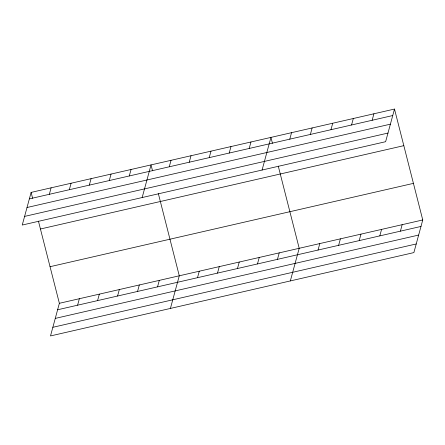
<?xml version="1.0" encoding="UTF-8"?>
<svg xmlns="http://www.w3.org/2000/svg" width="445" height="445" viewBox="0 0 445 445"><rect width="100%" height="100%" fill="white"/><g stroke="black" fill="none" stroke-linecap="round" stroke-linejoin="round"><path stroke-width="0.67" d="M31.117 192.407L22.25 225.042L385.631 141.699L394.498 109.064L31.117 192.407L32.613 198.292M49.345 194.298L51.103 187.823M69.331 189.715L71.089 183.24M89.317 185.131L91.075 178.656M38.442 221.159L59.369 303.301L50.502 335.936L413.883 252.593L422.75 219.958L394.498 109.064M109.303 180.548L111.061 174.073M77.597 305.192L79.355 298.717M129.289 175.964L131.047 169.489M97.583 300.609L99.341 294.134M142.166 197.536L151.033 164.906L152.529 170.785M117.569 296.025L119.327 289.55M169.261 166.797L171.019 160.322M137.555 291.442L139.313 284.967M189.242 162.214L191.005 155.739M157.541 286.858L159.299 280.383M209.228 157.63L210.991 151.155M170.418 308.43L179.285 275.8L158.359 193.658M229.214 153.047L230.977 146.572M197.513 277.691L199.271 271.216M249.2 148.463L250.963 141.988M217.499 273.108L219.257 266.633M262.083 170.035L270.949 137.405L272.446 143.284M237.485 268.524L239.243 262.049M289.778 139.157L291.542 132.682M257.471 263.941L259.229 257.466M310.371 134.435L312.129 127.96M277.458 259.357L279.215 252.882M330.963 129.712L332.721 123.237M290.335 280.929L299.201 248.299L278.275 166.157M351.556 124.989L353.313 118.509M318.03 250.051L319.794 243.576M372.148 120.267L373.906 113.787M338.623 245.329L340.386 238.854M359.215 240.606L360.973 234.126M379.808 235.883L381.565 229.403M400.4 231.161L402.158 224.681M29.359 198.882L392.74 115.544M27.012 207.515L390.393 124.172M24.597 216.409L387.979 133.066M40.439 229.003L403.821 145.66M50.046 266.705L413.427 183.368M59.369 303.301L422.75 219.958M57.611 309.776L420.992 226.438M55.263 318.409L418.645 235.066M52.849 327.303L416.231 243.96"/></g></svg>
